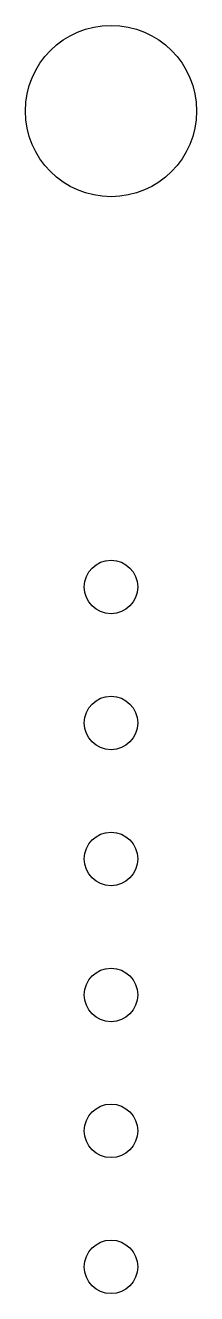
# Model space of a CAD drawing. Extents: x 124.1 to 171.8, y -132.4 to -72.1.
# Drawn here: x 124.13 to 127.33, y -95.75 to -72.06 of the extents above.
import ezdxf

# ---------------------------------------------------------------- set-up
doc = ezdxf.new("R2010")
doc.units = 0
doc.layers.add('BLACK', color=7, linetype='CONTINUOUS')

msp = doc.modelspace()

# ---------------------------------------------------------------- linework, layer by layer
at = {"layer": 'BLACK'}
for centre, radius in [((125.73, -73.66), 1.6), ((125.73, -82.55), 0.5), ((125.73, -85.09), 0.5), ((125.73, -87.63), 0.5), ((125.73, -90.17), 0.5), ((125.73, -92.71), 0.5), ((125.73, -95.25), 0.5)]:
    msp.add_circle(centre, radius, dxfattribs=at)

doc.saveas('drawing.dxf')
